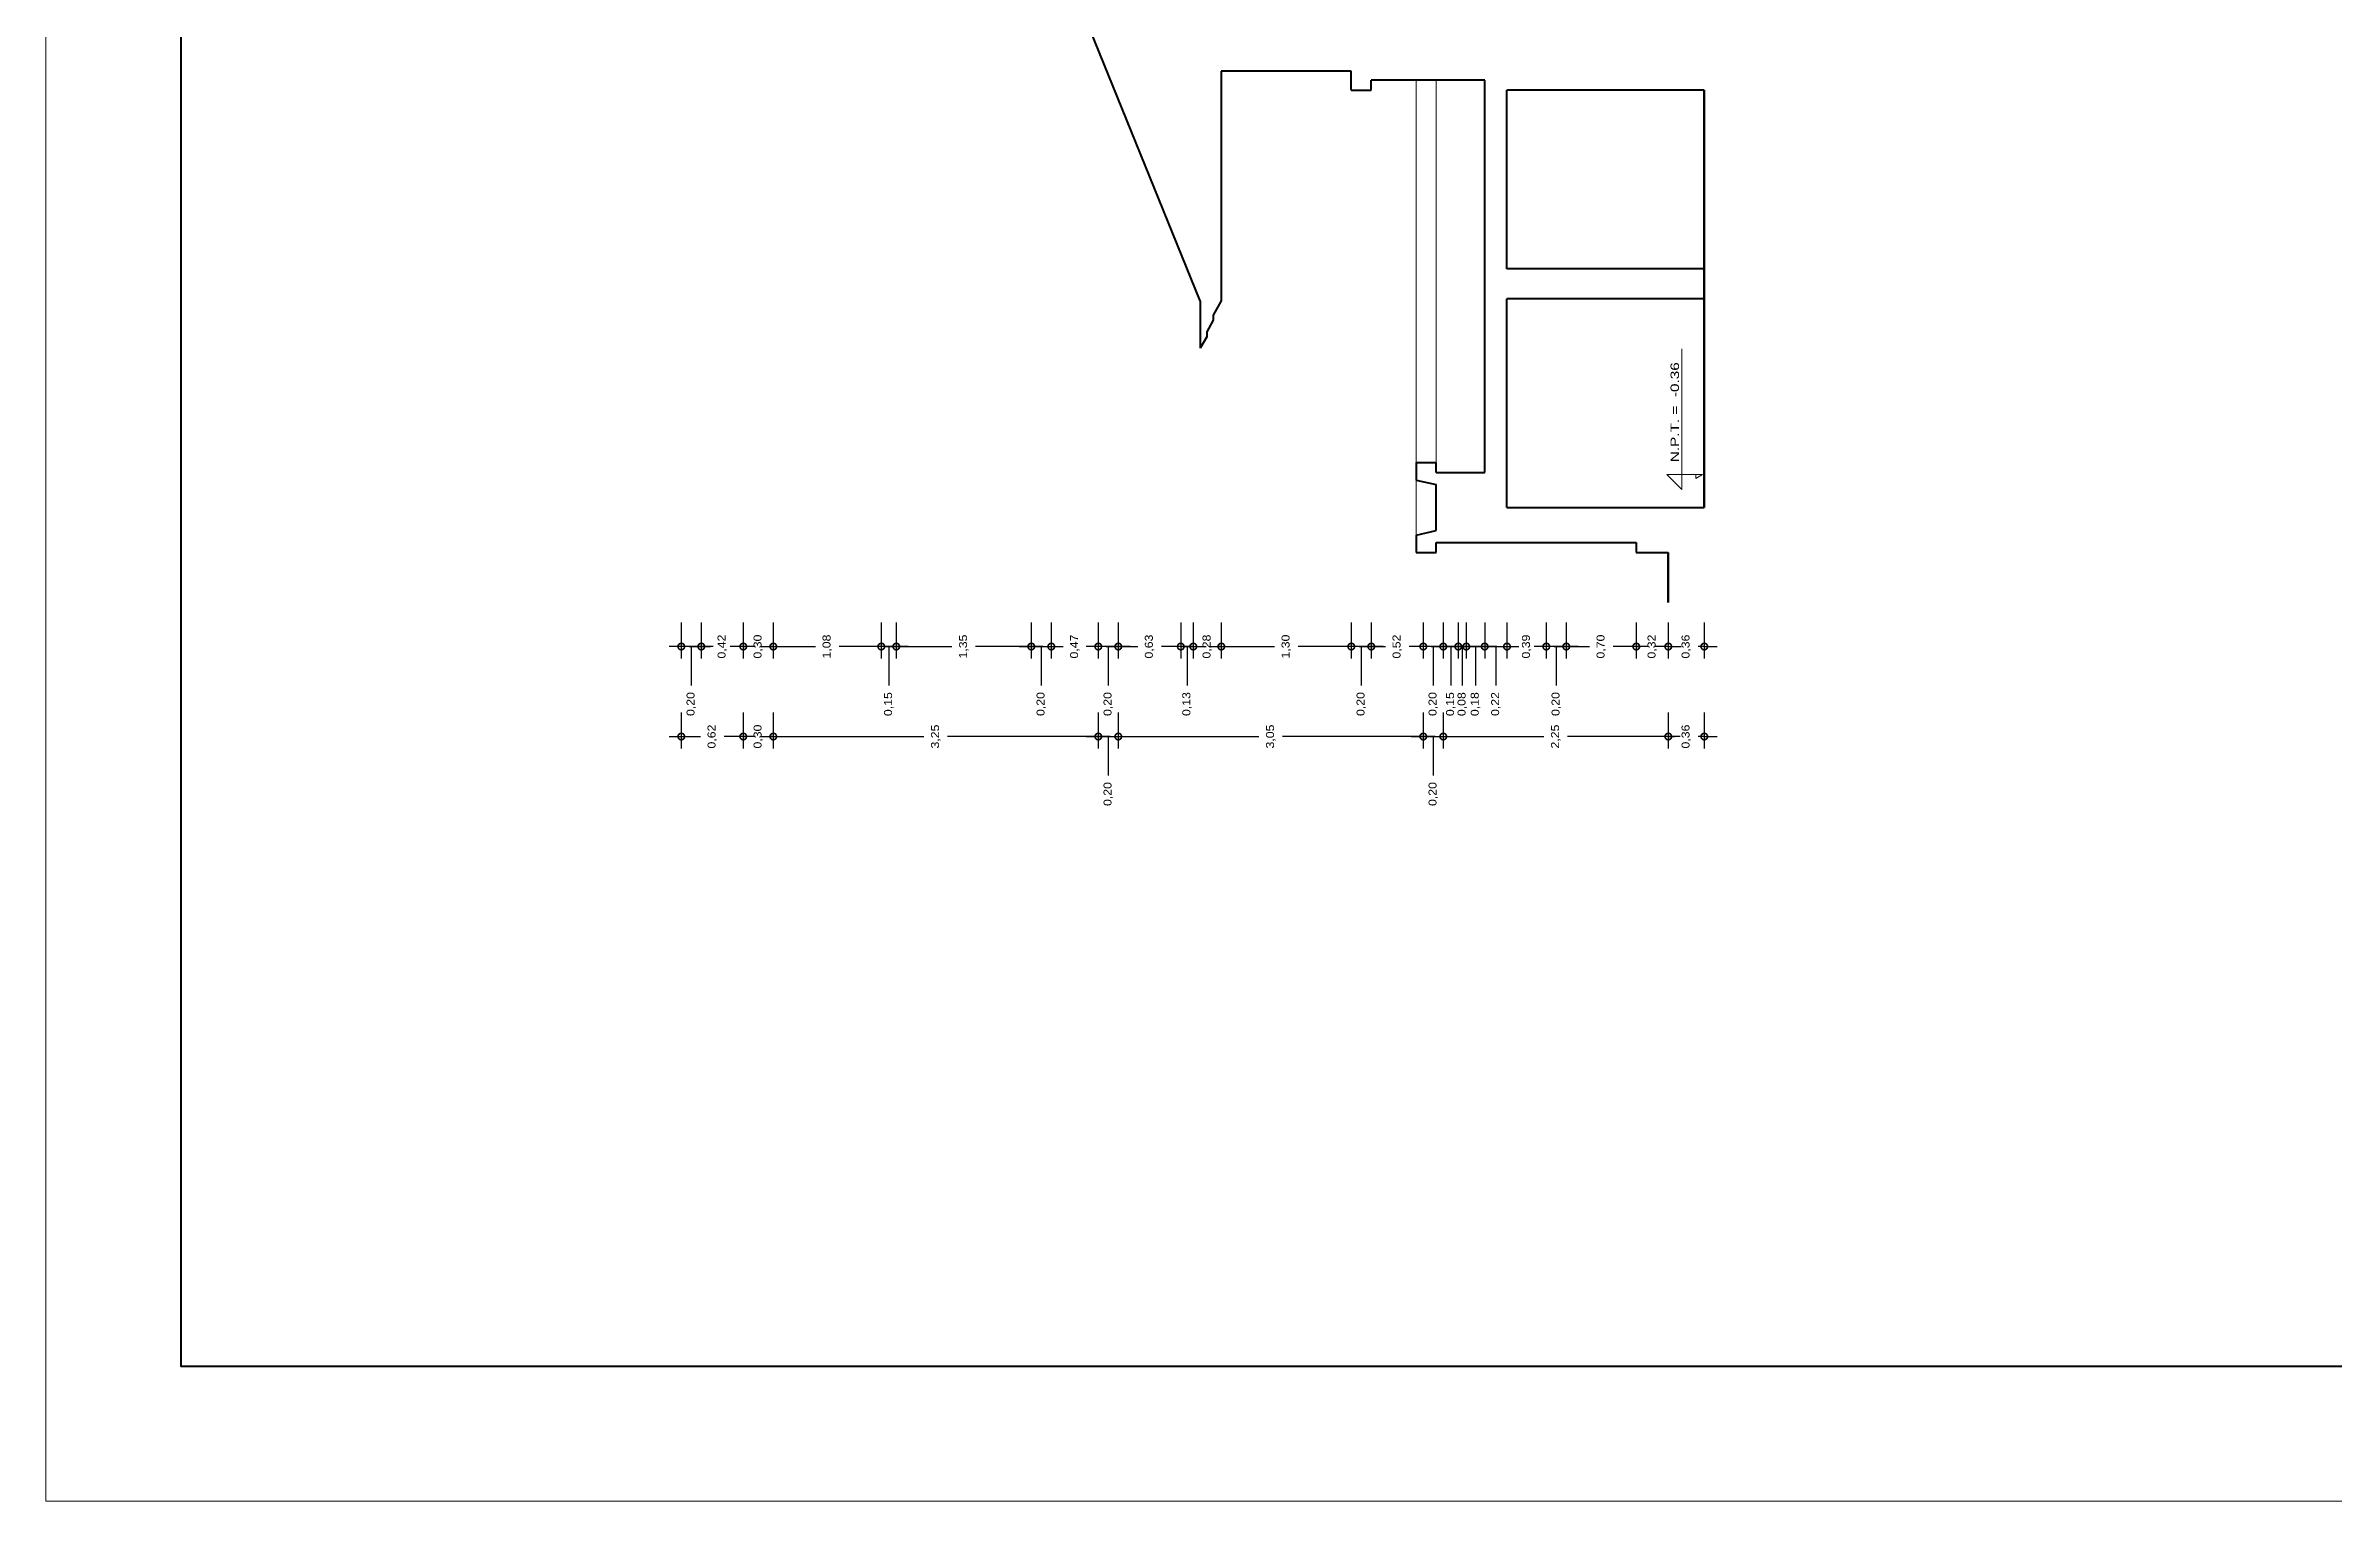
# Model space of a CAD drawing. Header units: millimetres. Extents: x -1459 to -1413, y -119 to 301.
# Drawn here: x -1459.03 to -1436.15, y 236.21 to 250.77 of the extents above; entities that cross this region are included whole.
import ezdxf

# ---------------------------------------------------------------- set-up
doc = ezdxf.new("R2010")
doc.units = ezdxf.units.MM
doc.layers.get('0').update_dxf_attribs({"lineweight": 0})
doc.layers.get('Defpoints').update_dxf_attribs({"lineweight": 5})
for name, color, linetype, lineweight in [('CORTE PLUMA 5', 5, 'Continuous', 40), ('COTAS', 190, 'Continuous', 9), ('MURO CORTADO', 1, 'Continuous', 60), ('PLUMA 2', 3, 'Continuous', 15), ('ROTULO', 7, 'Continuous', 5), ('TEXTOS', 30, 'Continuous', 5)]:
    doc.layers.add(name, color=color, linetype=linetype, lineweight=lineweight)
doc.styles.add('Arial', font='arial.ttf')
doc.styles.add('ARIAL DERECHO', font='arial.ttf', dxfattribs={"width": 1.1})
doc.dimstyles.new('COTAS 50 OK', dxfattribs={"dimtxt": 0.08, "dimasz": 0.13, "dimexe": 0.12, "dimexo": 0.2, "dimgap": 0.07, "dimtad": 0, "dimtih": 1, "dimtoh": 1, "dimzin": 0, "dimtxsty": 'ARIAL DERECHO', "dimblk": 'DOTSMALL', "dimcen": 0.15, "dimdle": 0.12, "dimadec": 0, "dimazin": 0, "dimtfac": 1, "dimtmove": 1, "dimatfit": 3, "dimfxl": 1, "dimtzin": 0, "dimarcsym": 0})

# ---------------------------------------------------------------- blocks, each defined once
blk = doc.blocks.new('_DotSmall')
at = {"color": 0, "linetype": 'ByBlock', "const_width": 0.5}
blk.add_lwpolyline([(-0.0625, 0, 1), (0.0625, 0, 1)], format="xyb", close=True, dxfattribs=at)
blk = doc.blocks.new('*D709')
at = {"layer": 'COTAS', "color": 0, "lineweight": -2}
for p, q in [((-1448.503, 244.102), (-1448.503, 243.742)), ((-1448.303, 244.102), (-1448.303, 243.742)), ((-1448.623, 243.862), (-1448.183, 243.862)), ((-1448.403, 243.862), (-1448.403, 243.611)), ((-1448.403, 243.611), (-1448.403, 243.471))]:
    blk.add_line(p, q, dxfattribs=at)
at = {"layer": 'Defpoints', "color": 0}
for p in [(-1448.503, 244.302), (-1448.303, 244.302), (-1448.303, 243.862)]:
    blk.add_point(p, dxfattribs=at)
at = {"layer": 'COTAS', "color": 0, "lineweight": -2, "xscale": 0.13, "yscale": 0.13, "zscale": 0.13, "rotation": 180}
blk.add_blockref('_DotSmall', (-1448.503, 243.862), dxfattribs=at)
at = {"layer": 'COTAS', "color": 0, "lineweight": -2, "xscale": 0.13, "yscale": 0.13, "zscale": 0.13}
blk.add_blockref('_DotSmall', (-1448.303, 243.862), dxfattribs=at)
at = {"layer": 'COTAS', "color": 0, "insert": (-1448.403, 243.287), "char_height": 0.08, "attachment_point": 5, "rotation": 90, "style": 'ARIAL DERECHO'}
blk.add_mtext('0,20', dxfattribs=at)
blk = doc.blocks.new('*D710')
at = {"layer": 'COTAS', "color": 0, "lineweight": -2}
for p, q in [((-1445.253, 244.102), (-1445.253, 243.742)), ((-1445.053, 244.102), (-1445.053, 243.742)), ((-1445.373, 243.862), (-1444.933, 243.862)), ((-1445.153, 243.862), (-1445.153, 243.611)), ((-1445.153, 243.611), (-1445.153, 243.471))]:
    blk.add_line(p, q, dxfattribs=at)
at = {"layer": 'Defpoints', "color": 0}
for p in [(-1445.253, 244.302), (-1445.053, 244.302), (-1445.053, 243.862)]:
    blk.add_point(p, dxfattribs=at)
at = {"layer": 'COTAS', "color": 0, "lineweight": -2, "xscale": 0.13, "yscale": 0.13, "zscale": 0.13, "rotation": 180}
blk.add_blockref('_DotSmall', (-1445.253, 243.862), dxfattribs=at)
at = {"layer": 'COTAS', "color": 0, "lineweight": -2, "xscale": 0.13, "yscale": 0.13, "zscale": 0.13}
blk.add_blockref('_DotSmall', (-1445.053, 243.862), dxfattribs=at)
at = {"layer": 'COTAS', "color": 0, "insert": (-1445.153, 243.287), "char_height": 0.08, "attachment_point": 5, "rotation": 90, "style": 'ARIAL DERECHO'}
blk.add_mtext('0,20', dxfattribs=at)
blk = doc.blocks.new('*D711')
at = {"layer": 'COTAS', "color": 0, "lineweight": -2}
for p, q in [((-1448.303, 244.102), (-1448.303, 243.742)), ((-1445.253, 244.102), (-1445.253, 243.742)), ((-1448.423, 243.862), (-1446.896, 243.862)), ((-1445.133, 243.862), (-1446.66, 243.862))]:
    blk.add_line(p, q, dxfattribs=at)
at = {"layer": 'Defpoints', "color": 0}
for p in [(-1448.303, 244.302), (-1445.253, 244.302), (-1445.253, 243.862)]:
    blk.add_point(p, dxfattribs=at)
at = {"layer": 'COTAS', "color": 0, "lineweight": -2, "xscale": 0.13, "yscale": 0.13, "zscale": 0.13, "rotation": 180}
blk.add_blockref('_DotSmall', (-1448.303, 243.862), dxfattribs=at)
at = {"layer": 'COTAS', "color": 0, "lineweight": -2, "xscale": 0.13, "yscale": 0.13, "zscale": 0.13}
blk.add_blockref('_DotSmall', (-1445.253, 243.862), dxfattribs=at)
at = {"layer": 'COTAS', "color": 0, "insert": (-1446.778, 243.862), "char_height": 0.08, "attachment_point": 5, "rotation": 90, "style": 'ARIAL DERECHO'}
blk.add_mtext('3,05', dxfattribs=at)
blk = doc.blocks.new('*D712')
at = {"layer": 'COTAS', "color": 0, "lineweight": -2}
for p, q in [((-1445.053, 244.102), (-1445.053, 243.742)), ((-1442.803, 244.102), (-1442.803, 243.742)), ((-1445.173, 243.862), (-1444.046, 243.862)), ((-1442.683, 243.862), (-1443.81, 243.862))]:
    blk.add_line(p, q, dxfattribs=at)
at = {"layer": 'Defpoints', "color": 0}
for p in [(-1445.053, 244.302), (-1442.803, 244.302), (-1442.803, 243.862)]:
    blk.add_point(p, dxfattribs=at)
at = {"layer": 'COTAS', "color": 0, "lineweight": -2, "xscale": 0.13, "yscale": 0.13, "zscale": 0.13, "rotation": 180}
blk.add_blockref('_DotSmall', (-1445.053, 243.862), dxfattribs=at)
at = {"layer": 'COTAS', "color": 0, "lineweight": -2, "xscale": 0.13, "yscale": 0.13, "zscale": 0.13}
blk.add_blockref('_DotSmall', (-1442.803, 243.862), dxfattribs=at)
at = {"layer": 'COTAS', "color": 0, "insert": (-1443.928, 243.862), "char_height": 0.08, "attachment_point": 5, "rotation": 90, "style": 'ARIAL DERECHO'}
blk.add_mtext('2,25', dxfattribs=at)
blk = doc.blocks.new('*D713')
at = {"layer": 'COTAS', "color": 0, "lineweight": -2}
for p, q in [((-1448.503, 245.002), (-1448.503, 244.642)), ((-1448.303, 245.002), (-1448.303, 244.642)), ((-1448.183, 244.762), (-1448.623, 244.762)), ((-1448.403, 244.762), (-1448.403, 244.511)), ((-1448.403, 244.511), (-1448.403, 244.371))]:
    blk.add_line(p, q, dxfattribs=at)
at = {"layer": 'Defpoints', "color": 0}
for p in [(-1448.503, 245.202), (-1448.303, 245.202), (-1448.503, 244.762)]:
    blk.add_point(p, dxfattribs=at)
at = {"layer": 'COTAS', "color": 0, "lineweight": -2, "xscale": 0.13, "yscale": 0.13, "zscale": 0.13, "rotation": 180}
blk.add_blockref('_DotSmall', (-1448.503, 244.762), dxfattribs=at)
at = {"layer": 'COTAS', "color": 0, "lineweight": -2, "xscale": 0.13, "yscale": 0.13, "zscale": 0.13}
blk.add_blockref('_DotSmall', (-1448.303, 244.762), dxfattribs=at)
at = {"layer": 'COTAS', "color": 0, "insert": (-1448.403, 244.187), "char_height": 0.08, "attachment_point": 5, "rotation": 90, "style": 'ARIAL DERECHO'}
blk.add_mtext('0,20', dxfattribs=at)
blk = doc.blocks.new('*D714')
at = {"layer": 'COTAS', "color": 0, "lineweight": -2}
for p, q in [((-1445.253, 245.002), (-1445.253, 244.642)), ((-1445.053, 245.002), (-1445.053, 244.642)), ((-1444.933, 244.762), (-1445.373, 244.762)), ((-1445.153, 244.762), (-1445.153, 244.511)), ((-1445.153, 244.511), (-1445.153, 244.371))]:
    blk.add_line(p, q, dxfattribs=at)
at = {"layer": 'Defpoints', "color": 0}
for p in [(-1445.253, 245.202), (-1445.053, 245.202), (-1445.253, 244.762)]:
    blk.add_point(p, dxfattribs=at)
at = {"layer": 'COTAS', "color": 0, "lineweight": -2, "xscale": 0.13, "yscale": 0.13, "zscale": 0.13, "rotation": 180}
blk.add_blockref('_DotSmall', (-1445.253, 244.762), dxfattribs=at)
at = {"layer": 'COTAS', "color": 0, "lineweight": -2, "xscale": 0.13, "yscale": 0.13, "zscale": 0.13}
blk.add_blockref('_DotSmall', (-1445.053, 244.762), dxfattribs=at)
at = {"layer": 'COTAS', "color": 0, "insert": (-1445.153, 244.187), "char_height": 0.08, "attachment_point": 5, "rotation": 90, "style": 'ARIAL DERECHO'}
blk.add_mtext('0,20', dxfattribs=at)
blk = doc.blocks.new('*D715')
at = {"layer": 'COTAS', "color": 0, "lineweight": -2}
for p, q in [((-1451.753, 244.102), (-1451.753, 243.742)), ((-1448.503, 244.102), (-1448.503, 243.742)), ((-1451.873, 243.862), (-1450.246, 243.862)), ((-1448.383, 243.862), (-1450.01, 243.862))]:
    blk.add_line(p, q, dxfattribs=at)
at = {"layer": 'Defpoints', "color": 0}
for p in [(-1451.753, 244.302), (-1448.503, 244.302), (-1448.503, 243.862)]:
    blk.add_point(p, dxfattribs=at)
at = {"layer": 'COTAS', "color": 0, "lineweight": -2, "xscale": 0.13, "yscale": 0.13, "zscale": 0.13, "rotation": 180}
blk.add_blockref('_DotSmall', (-1451.753, 243.862), dxfattribs=at)
at = {"layer": 'COTAS', "color": 0, "lineweight": -2, "xscale": 0.13, "yscale": 0.13, "zscale": 0.13}
blk.add_blockref('_DotSmall', (-1448.503, 243.862), dxfattribs=at)
at = {"layer": 'COTAS', "color": 0, "insert": (-1450.128, 243.862), "char_height": 0.08, "attachment_point": 5, "rotation": 90, "style": 'ARIAL DERECHO'}
blk.add_mtext('3,25', dxfattribs=at)
blk = doc.blocks.new('*D716')
at = {"layer": 'COTAS', "color": 0, "lineweight": -2}
for p, q in [((-1452.673, 245.002), (-1452.673, 244.642)), ((-1452.473, 245.002), (-1452.473, 244.642)), ((-1452.353, 244.762), (-1452.793, 244.762)), ((-1452.573, 244.762), (-1452.573, 244.511)), ((-1452.573, 244.511), (-1452.573, 244.371))]:
    blk.add_line(p, q, dxfattribs=at)
at = {"layer": 'Defpoints', "color": 0}
for p in [(-1452.673, 245.202), (-1452.473, 245.202), (-1452.673, 244.762)]:
    blk.add_point(p, dxfattribs=at)
at = {"layer": 'COTAS', "color": 0, "lineweight": -2, "xscale": 0.13, "yscale": 0.13, "zscale": 0.13, "rotation": 180}
blk.add_blockref('_DotSmall', (-1452.673, 244.762), dxfattribs=at)
at = {"layer": 'COTAS', "color": 0, "lineweight": -2, "xscale": 0.13, "yscale": 0.13, "zscale": 0.13}
blk.add_blockref('_DotSmall', (-1452.473, 244.762), dxfattribs=at)
at = {"layer": 'COTAS', "color": 0, "insert": (-1452.573, 244.187), "char_height": 0.08, "attachment_point": 5, "rotation": 90, "style": 'ARIAL DERECHO'}
blk.add_mtext('0,20', dxfattribs=at)
blk = doc.blocks.new('*D717')
at = {"layer": 'COTAS', "color": 0, "lineweight": -2}
for p, q in [((-1452.053, 245.002), (-1452.053, 244.642)), ((-1451.753, 245.002), (-1451.753, 244.642)), ((-1452.053, 244.762), (-1452.183, 244.762)), ((-1452.053, 244.762), (-1452.021, 244.762)), ((-1451.753, 244.762), (-1451.785, 244.762)), ((-1451.753, 244.762), (-1451.623, 244.762))]:
    blk.add_line(p, q, dxfattribs=at)
at = {"layer": 'Defpoints', "color": 0}
for p in [(-1452.053, 245.202), (-1451.753, 245.202), (-1451.753, 244.762)]:
    blk.add_point(p, dxfattribs=at)
at = {"layer": 'COTAS', "color": 0, "lineweight": -2, "xscale": 0.13, "yscale": 0.13, "zscale": 0.13}
blk.add_blockref('_DotSmall', (-1452.053, 244.762), dxfattribs=at)
at = {"layer": 'COTAS', "color": 0, "lineweight": -2, "xscale": 0.13, "yscale": 0.13, "zscale": 0.13, "rotation": 180}
blk.add_blockref('_DotSmall', (-1451.753, 244.762), dxfattribs=at)
at = {"layer": 'COTAS', "color": 0, "insert": (-1451.903, 244.762), "char_height": 0.08, "attachment_point": 5, "rotation": 90, "style": 'ARIAL DERECHO'}
blk.add_mtext('0,30', dxfattribs=at)
blk = doc.blocks.new('*D718')
at = {"layer": 'COTAS', "color": 0, "lineweight": -2}
for p, q in [((-1452.473, 245.002), (-1452.473, 244.642)), ((-1452.053, 245.002), (-1452.053, 244.642)), ((-1452.593, 244.762), (-1452.381, 244.762)), ((-1451.933, 244.762), (-1452.145, 244.762))]:
    blk.add_line(p, q, dxfattribs=at)
at = {"layer": 'Defpoints', "color": 0}
for p in [(-1452.473, 245.202), (-1452.053, 245.202), (-1452.473, 244.762)]:
    blk.add_point(p, dxfattribs=at)
at = {"layer": 'COTAS', "color": 0, "lineweight": -2, "xscale": 0.13, "yscale": 0.13, "zscale": 0.13, "rotation": 180}
blk.add_blockref('_DotSmall', (-1452.473, 244.762), dxfattribs=at)
at = {"layer": 'COTAS', "color": 0, "lineweight": -2, "xscale": 0.13, "yscale": 0.13, "zscale": 0.13}
blk.add_blockref('_DotSmall', (-1452.053, 244.762), dxfattribs=at)
at = {"layer": 'COTAS', "color": 0, "insert": (-1452.263, 244.762), "char_height": 0.08, "attachment_point": 5, "rotation": 90, "style": 'ARIAL DERECHO'}
blk.add_mtext('0,42', dxfattribs=at)
blk = doc.blocks.new('*D719')
at = {"layer": 'COTAS', "color": 0, "lineweight": -2}
for p, q in [((-1452.053, 244.102), (-1452.053, 243.742)), ((-1451.753, 244.102), (-1451.753, 243.742)), ((-1452.053, 243.862), (-1452.183, 243.862)), ((-1452.053, 243.862), (-1452.021, 243.862)), ((-1451.753, 243.862), (-1451.785, 243.862)), ((-1451.753, 243.862), (-1451.623, 243.862))]:
    blk.add_line(p, q, dxfattribs=at)
at = {"layer": 'Defpoints', "color": 0}
for p in [(-1452.053, 244.302), (-1451.753, 244.302), (-1452.053, 243.862)]:
    blk.add_point(p, dxfattribs=at)
at = {"layer": 'COTAS', "color": 0, "lineweight": -2, "xscale": 0.13, "yscale": 0.13, "zscale": 0.13}
blk.add_blockref('_DotSmall', (-1452.053, 243.862), dxfattribs=at)
at = {"layer": 'COTAS', "color": 0, "lineweight": -2, "xscale": 0.13, "yscale": 0.13, "zscale": 0.13, "rotation": 180}
blk.add_blockref('_DotSmall', (-1451.753, 243.862), dxfattribs=at)
at = {"layer": 'COTAS', "color": 0, "insert": (-1451.903, 243.862), "char_height": 0.08, "attachment_point": 5, "rotation": 90, "style": 'ARIAL DERECHO'}
blk.add_mtext('0,30', dxfattribs=at)
blk = doc.blocks.new('*D720')
at = {"layer": 'COTAS', "color": 0, "lineweight": -2}
for p, q in [((-1452.673, 244.102), (-1452.673, 243.742)), ((-1452.053, 244.102), (-1452.053, 243.742)), ((-1452.793, 243.862), (-1452.481, 243.862)), ((-1451.933, 243.862), (-1452.245, 243.862))]:
    blk.add_line(p, q, dxfattribs=at)
at = {"layer": 'Defpoints', "color": 0}
for p in [(-1452.673, 244.302), (-1452.053, 244.302), (-1452.673, 243.862)]:
    blk.add_point(p, dxfattribs=at)
at = {"layer": 'COTAS', "color": 0, "lineweight": -2, "xscale": 0.13, "yscale": 0.13, "zscale": 0.13, "rotation": 180}
blk.add_blockref('_DotSmall', (-1452.673, 243.862), dxfattribs=at)
at = {"layer": 'COTAS', "color": 0, "lineweight": -2, "xscale": 0.13, "yscale": 0.13, "zscale": 0.13}
blk.add_blockref('_DotSmall', (-1452.053, 243.862), dxfattribs=at)
at = {"layer": 'COTAS', "color": 0, "insert": (-1452.363, 243.862), "char_height": 0.08, "attachment_point": 5, "rotation": 90, "style": 'ARIAL DERECHO'}
blk.add_mtext('0,62', dxfattribs=at)
blk = doc.blocks.new('*D721')
at = {"layer": 'COTAS', "color": 0, "lineweight": -2}
for p, q in [((-1448.973, 245.002), (-1448.973, 244.642)), ((-1448.503, 245.002), (-1448.503, 244.642)), ((-1449.093, 244.762), (-1448.856, 244.762)), ((-1448.383, 244.762), (-1448.62, 244.762))]:
    blk.add_line(p, q, dxfattribs=at)
at = {"layer": 'Defpoints', "color": 0}
for p in [(-1448.973, 245.202), (-1448.503, 245.202), (-1448.503, 244.762)]:
    blk.add_point(p, dxfattribs=at)
at = {"layer": 'COTAS', "color": 0, "lineweight": -2, "xscale": 0.13, "yscale": 0.13, "zscale": 0.13, "rotation": 180}
blk.add_blockref('_DotSmall', (-1448.973, 244.762), dxfattribs=at)
at = {"layer": 'COTAS', "color": 0, "lineweight": -2, "xscale": 0.13, "yscale": 0.13, "zscale": 0.13}
blk.add_blockref('_DotSmall', (-1448.503, 244.762), dxfattribs=at)
at = {"layer": 'COTAS', "color": 0, "insert": (-1448.738, 244.762), "char_height": 0.08, "attachment_point": 5, "rotation": 90, "style": 'ARIAL DERECHO'}
blk.add_mtext('0,47', dxfattribs=at)
blk = doc.blocks.new('*D722')
at = {"layer": 'COTAS', "color": 0, "lineweight": -2}
for p, q in [((-1449.173, 245.002), (-1449.173, 244.642)), ((-1448.973, 245.002), (-1448.973, 244.642)), ((-1449.293, 244.762), (-1448.853, 244.762)), ((-1449.073, 244.762), (-1449.073, 244.511)), ((-1449.073, 244.511), (-1449.073, 244.371))]:
    blk.add_line(p, q, dxfattribs=at)
at = {"layer": 'Defpoints', "color": 0}
for p in [(-1449.173, 245.202), (-1448.973, 245.202), (-1448.973, 244.762)]:
    blk.add_point(p, dxfattribs=at)
at = {"layer": 'COTAS', "color": 0, "lineweight": -2, "xscale": 0.13, "yscale": 0.13, "zscale": 0.13, "rotation": 180}
blk.add_blockref('_DotSmall', (-1449.173, 244.762), dxfattribs=at)
at = {"layer": 'COTAS', "color": 0, "lineweight": -2, "xscale": 0.13, "yscale": 0.13, "zscale": 0.13}
blk.add_blockref('_DotSmall', (-1448.973, 244.762), dxfattribs=at)
at = {"layer": 'COTAS', "color": 0, "insert": (-1449.073, 244.187), "char_height": 0.08, "attachment_point": 5, "rotation": 90, "style": 'ARIAL DERECHO'}
blk.add_mtext('0,20', dxfattribs=at)
blk = doc.blocks.new('*D723')
at = {"layer": 'COTAS', "color": 0, "lineweight": -2}
for p, q in [((-1451.753, 245.002), (-1451.753, 244.642)), ((-1450.673, 245.002), (-1450.673, 244.642)), ((-1451.873, 244.762), (-1451.331, 244.762)), ((-1450.553, 244.762), (-1451.095, 244.762))]:
    blk.add_line(p, q, dxfattribs=at)
at = {"layer": 'Defpoints', "color": 0}
for p in [(-1451.753, 245.202), (-1450.673, 245.202), (-1451.753, 244.762)]:
    blk.add_point(p, dxfattribs=at)
at = {"layer": 'COTAS', "color": 0, "lineweight": -2, "xscale": 0.13, "yscale": 0.13, "zscale": 0.13, "rotation": 180}
blk.add_blockref('_DotSmall', (-1451.753, 244.762), dxfattribs=at)
at = {"layer": 'COTAS', "color": 0, "lineweight": -2, "xscale": 0.13, "yscale": 0.13, "zscale": 0.13}
blk.add_blockref('_DotSmall', (-1450.673, 244.762), dxfattribs=at)
at = {"layer": 'COTAS', "color": 0, "insert": (-1451.213, 244.762), "char_height": 0.08, "attachment_point": 5, "rotation": 90, "style": 'ARIAL DERECHO'}
blk.add_mtext('1,08', dxfattribs=at)
blk = doc.blocks.new('*D724')
at = {"layer": 'COTAS', "color": 0, "lineweight": -2}
for p, q in [((-1450.673, 245.002), (-1450.673, 244.642)), ((-1450.523, 245.002), (-1450.523, 244.642)), ((-1450.403, 244.762), (-1450.793, 244.762)), ((-1450.598, 244.762), (-1450.598, 244.511)), ((-1450.598, 244.511), (-1450.598, 244.371))]:
    blk.add_line(p, q, dxfattribs=at)
at = {"layer": 'Defpoints', "color": 0}
for p in [(-1450.673, 245.202), (-1450.523, 245.202), (-1450.673, 244.762)]:
    blk.add_point(p, dxfattribs=at)
at = {"layer": 'COTAS', "color": 0, "lineweight": -2, "xscale": 0.13, "yscale": 0.13, "zscale": 0.13, "rotation": 180}
blk.add_blockref('_DotSmall', (-1450.673, 244.762), dxfattribs=at)
at = {"layer": 'COTAS', "color": 0, "lineweight": -2, "xscale": 0.13, "yscale": 0.13, "zscale": 0.13}
blk.add_blockref('_DotSmall', (-1450.523, 244.762), dxfattribs=at)
at = {"layer": 'COTAS', "color": 0, "insert": (-1450.598, 244.186), "char_height": 0.08, "attachment_point": 5, "rotation": 90, "style": 'ARIAL DERECHO'}
blk.add_mtext('0,15', dxfattribs=at)
blk = doc.blocks.new('*D725')
at = {"layer": 'COTAS', "color": 0, "lineweight": -2}
for p, q in [((-1450.523, 245.002), (-1450.523, 244.642)), ((-1449.173, 245.002), (-1449.173, 244.642)), ((-1450.643, 244.762), (-1449.966, 244.762)), ((-1449.053, 244.762), (-1449.73, 244.762))]:
    blk.add_line(p, q, dxfattribs=at)
at = {"layer": 'Defpoints', "color": 0}
for p in [(-1450.523, 245.202), (-1449.173, 245.202), (-1449.173, 244.762)]:
    blk.add_point(p, dxfattribs=at)
at = {"layer": 'COTAS', "color": 0, "lineweight": -2, "xscale": 0.13, "yscale": 0.13, "zscale": 0.13, "rotation": 180}
blk.add_blockref('_DotSmall', (-1450.523, 244.762), dxfattribs=at)
at = {"layer": 'COTAS', "color": 0, "lineweight": -2, "xscale": 0.13, "yscale": 0.13, "zscale": 0.13}
blk.add_blockref('_DotSmall', (-1449.173, 244.762), dxfattribs=at)
at = {"layer": 'COTAS', "color": 0, "insert": (-1449.848, 244.762), "char_height": 0.08, "attachment_point": 5, "rotation": 90, "style": 'ARIAL DERECHO'}
blk.add_mtext('1,35', dxfattribs=at)
blk = doc.blocks.new('*D726')
at = {"layer": 'COTAS', "color": 0, "lineweight": -2}
for p, q in [((-1447.273, 245.002), (-1447.273, 244.642)), ((-1445.973, 245.002), (-1445.973, 244.642)), ((-1447.393, 244.762), (-1446.741, 244.762)), ((-1445.853, 244.762), (-1446.505, 244.762))]:
    blk.add_line(p, q, dxfattribs=at)
at = {"layer": 'Defpoints', "color": 0}
for p in [(-1447.273, 245.202), (-1445.973, 245.202), (-1447.273, 244.762)]:
    blk.add_point(p, dxfattribs=at)
at = {"layer": 'COTAS', "color": 0, "lineweight": -2, "xscale": 0.13, "yscale": 0.13, "zscale": 0.13, "rotation": 180}
blk.add_blockref('_DotSmall', (-1447.273, 244.762), dxfattribs=at)
at = {"layer": 'COTAS', "color": 0, "lineweight": -2, "xscale": 0.13, "yscale": 0.13, "zscale": 0.13}
blk.add_blockref('_DotSmall', (-1445.973, 244.762), dxfattribs=at)
at = {"layer": 'COTAS', "color": 0, "insert": (-1446.623, 244.762), "char_height": 0.08, "attachment_point": 5, "rotation": 90, "style": 'ARIAL DERECHO'}
blk.add_mtext('1,30', dxfattribs=at)
blk = doc.blocks.new('*D727')
at = {"layer": 'COTAS', "color": 0, "lineweight": -2}
for p, q in [((-1445.973, 245.002), (-1445.973, 244.642)), ((-1445.773, 245.002), (-1445.773, 244.642)), ((-1445.653, 244.762), (-1446.093, 244.762)), ((-1445.873, 244.762), (-1445.873, 244.511)), ((-1445.873, 244.511), (-1445.873, 244.371))]:
    blk.add_line(p, q, dxfattribs=at)
at = {"layer": 'Defpoints', "color": 0}
for p in [(-1445.973, 245.202), (-1445.773, 245.202), (-1445.973, 244.762)]:
    blk.add_point(p, dxfattribs=at)
at = {"layer": 'COTAS', "color": 0, "lineweight": -2, "xscale": 0.13, "yscale": 0.13, "zscale": 0.13, "rotation": 180}
blk.add_blockref('_DotSmall', (-1445.973, 244.762), dxfattribs=at)
at = {"layer": 'COTAS', "color": 0, "lineweight": -2, "xscale": 0.13, "yscale": 0.13, "zscale": 0.13}
blk.add_blockref('_DotSmall', (-1445.773, 244.762), dxfattribs=at)
at = {"layer": 'COTAS', "color": 0, "insert": (-1445.873, 244.187), "char_height": 0.08, "attachment_point": 5, "rotation": 90, "style": 'ARIAL DERECHO'}
blk.add_mtext('0,20', dxfattribs=at)
blk = doc.blocks.new('*D728')
at = {"layer": 'COTAS', "color": 0, "lineweight": -2}
for p, q in [((-1445.773, 245.002), (-1445.773, 244.642)), ((-1445.253, 245.002), (-1445.253, 244.642)), ((-1445.893, 244.762), (-1445.631, 244.762)), ((-1445.133, 244.762), (-1445.395, 244.762))]:
    blk.add_line(p, q, dxfattribs=at)
at = {"layer": 'Defpoints', "color": 0}
for p in [(-1445.773, 245.202), (-1445.253, 245.202), (-1445.773, 244.762)]:
    blk.add_point(p, dxfattribs=at)
at = {"layer": 'COTAS', "color": 0, "lineweight": -2, "xscale": 0.13, "yscale": 0.13, "zscale": 0.13, "rotation": 180}
blk.add_blockref('_DotSmall', (-1445.773, 244.762), dxfattribs=at)
at = {"layer": 'COTAS', "color": 0, "lineweight": -2, "xscale": 0.13, "yscale": 0.13, "zscale": 0.13}
blk.add_blockref('_DotSmall', (-1445.253, 244.762), dxfattribs=at)
at = {"layer": 'COTAS', "color": 0, "insert": (-1445.513, 244.762), "char_height": 0.08, "attachment_point": 5, "rotation": 90, "style": 'ARIAL DERECHO'}
blk.add_mtext('0,52', dxfattribs=at)
blk = doc.blocks.new('*D729')
at = {"layer": 'COTAS', "color": 0, "lineweight": -2}
for p, q in [((-1444.023, 245.002), (-1444.023, 244.642)), ((-1443.823, 245.002), (-1443.823, 244.642)), ((-1443.703, 244.762), (-1444.143, 244.762)), ((-1443.923, 244.762), (-1443.923, 244.511)), ((-1443.923, 244.511), (-1443.923, 244.371))]:
    blk.add_line(p, q, dxfattribs=at)
at = {"layer": 'Defpoints', "color": 0}
for p in [(-1444.023, 245.202), (-1443.823, 245.202), (-1444.023, 244.762)]:
    blk.add_point(p, dxfattribs=at)
at = {"layer": 'COTAS', "color": 0, "lineweight": -2, "xscale": 0.13, "yscale": 0.13, "zscale": 0.13, "rotation": 180}
blk.add_blockref('_DotSmall', (-1444.023, 244.762), dxfattribs=at)
at = {"layer": 'COTAS', "color": 0, "lineweight": -2, "xscale": 0.13, "yscale": 0.13, "zscale": 0.13}
blk.add_blockref('_DotSmall', (-1443.823, 244.762), dxfattribs=at)
at = {"layer": 'COTAS', "color": 0, "insert": (-1443.923, 244.187), "char_height": 0.08, "attachment_point": 5, "rotation": 90, "style": 'ARIAL DERECHO'}
blk.add_mtext('0,20', dxfattribs=at)
blk = doc.blocks.new('*D730')
at = {"layer": 'COTAS', "color": 0, "lineweight": -2}
for p, q in [((-1443.123, 245.002), (-1443.123, 244.642)), ((-1442.803, 245.002), (-1442.803, 244.642)), ((-1443.123, 244.762), (-1443.253, 244.762)), ((-1443.123, 244.762), (-1443.081, 244.762)), ((-1442.803, 244.762), (-1442.845, 244.762)), ((-1442.803, 244.762), (-1442.673, 244.762))]:
    blk.add_line(p, q, dxfattribs=at)
at = {"layer": 'Defpoints', "color": 0}
for p in [(-1443.123, 245.202), (-1442.803, 245.202), (-1442.803, 244.762)]:
    blk.add_point(p, dxfattribs=at)
at = {"layer": 'COTAS', "color": 0, "lineweight": -2, "xscale": 0.13, "yscale": 0.13, "zscale": 0.13}
blk.add_blockref('_DotSmall', (-1443.123, 244.762), dxfattribs=at)
at = {"layer": 'COTAS', "color": 0, "lineweight": -2, "xscale": 0.13, "yscale": 0.13, "zscale": 0.13, "rotation": 180}
blk.add_blockref('_DotSmall', (-1442.803, 244.762), dxfattribs=at)
at = {"layer": 'COTAS', "color": 0, "insert": (-1442.963, 244.762), "char_height": 0.08, "attachment_point": 5, "rotation": 90, "style": 'ARIAL DERECHO'}
blk.add_mtext('0,32', dxfattribs=at)
blk = doc.blocks.new('*D731')
at = {"layer": 'COTAS', "color": 0, "lineweight": -2}
for p, q in [((-1443.823, 245.002), (-1443.823, 244.642)), ((-1443.123, 245.002), (-1443.123, 244.642)), ((-1443.943, 244.762), (-1443.591, 244.762)), ((-1443.003, 244.762), (-1443.355, 244.762))]:
    blk.add_line(p, q, dxfattribs=at)
at = {"layer": 'Defpoints', "color": 0}
for p in [(-1443.823, 245.202), (-1443.123, 245.202), (-1443.823, 244.762)]:
    blk.add_point(p, dxfattribs=at)
at = {"layer": 'COTAS', "color": 0, "lineweight": -2, "xscale": 0.13, "yscale": 0.13, "zscale": 0.13, "rotation": 180}
blk.add_blockref('_DotSmall', (-1443.823, 244.762), dxfattribs=at)
at = {"layer": 'COTAS', "color": 0, "lineweight": -2, "xscale": 0.13, "yscale": 0.13, "zscale": 0.13}
blk.add_blockref('_DotSmall', (-1443.123, 244.762), dxfattribs=at)
at = {"layer": 'COTAS', "color": 0, "insert": (-1443.473, 244.762), "char_height": 0.08, "attachment_point": 5, "rotation": 90, "style": 'ARIAL DERECHO'}
blk.add_mtext('0,70', dxfattribs=at)
blk = doc.blocks.new('*D732')
at = {"layer": 'COTAS', "color": 0, "lineweight": -2}
for p, q in [((-1444.416, 245.002), (-1444.416, 244.642)), ((-1444.023, 245.002), (-1444.023, 244.642)), ((-1444.536, 244.762), (-1444.338, 244.762)), ((-1443.903, 244.762), (-1444.101, 244.762))]:
    blk.add_line(p, q, dxfattribs=at)
at = {"layer": 'Defpoints', "color": 0}
for p in [(-1444.416, 245.202), (-1444.023, 245.202), (-1444.416, 244.762)]:
    blk.add_point(p, dxfattribs=at)
at = {"layer": 'COTAS', "color": 0, "lineweight": -2, "xscale": 0.13, "yscale": 0.13, "zscale": 0.13, "rotation": 180}
blk.add_blockref('_DotSmall', (-1444.416, 244.762), dxfattribs=at)
at = {"layer": 'COTAS', "color": 0, "lineweight": -2, "xscale": 0.13, "yscale": 0.13, "zscale": 0.13}
blk.add_blockref('_DotSmall', (-1444.023, 244.762), dxfattribs=at)
at = {"layer": 'COTAS', "color": 0, "insert": (-1444.219, 244.762), "char_height": 0.08, "attachment_point": 5, "rotation": 90, "style": 'ARIAL DERECHO'}
blk.add_mtext('0,39', dxfattribs=at)
blk = doc.blocks.new('*D686')
at = {"layer": 'COTAS', "color": 0, "lineweight": -2}
for p, q in [((-1444.639, 245.002), (-1444.639, 244.642)), ((-1444.416, 245.002), (-1444.416, 244.642)), ((-1444.759, 244.762), (-1444.296, 244.762)), ((-1444.527, 244.762), (-1444.527, 244.511)), ((-1444.527, 244.511), (-1444.527, 244.371))]:
    blk.add_line(p, q, dxfattribs=at)
at = {"layer": 'Defpoints', "color": 0}
for p in [(-1444.639, 245.202), (-1444.416, 245.202), (-1444.416, 244.762)]:
    blk.add_point(p, dxfattribs=at)
at = {"layer": 'COTAS', "color": 0, "lineweight": -2, "xscale": 0.13, "yscale": 0.13, "zscale": 0.13, "rotation": 180}
blk.add_blockref('_DotSmall', (-1444.639, 244.762), dxfattribs=at)
at = {"layer": 'COTAS', "color": 0, "lineweight": -2, "xscale": 0.13, "yscale": 0.13, "zscale": 0.13}
blk.add_blockref('_DotSmall', (-1444.416, 244.762), dxfattribs=at)
at = {"layer": 'COTAS', "color": 0, "insert": (-1444.527, 244.187), "char_height": 0.08, "attachment_point": 5, "rotation": 90, "style": 'ARIAL DERECHO'}
blk.add_mtext('0,22', dxfattribs=at)
blk = doc.blocks.new('*D687')
at = {"layer": 'COTAS', "color": 0, "lineweight": -2}
for p, q in [((-1444.823, 245.002), (-1444.823, 244.642)), ((-1444.639, 245.002), (-1444.639, 244.642)), ((-1444.519, 244.762), (-1444.943, 244.762)), ((-1444.731, 244.762), (-1444.731, 244.511)), ((-1444.731, 244.511), (-1444.731, 244.371))]:
    blk.add_line(p, q, dxfattribs=at)
at = {"layer": 'Defpoints', "color": 0}
for p in [(-1444.823, 245.202), (-1444.639, 245.202), (-1444.823, 244.762)]:
    blk.add_point(p, dxfattribs=at)
at = {"layer": 'COTAS', "color": 0, "lineweight": -2, "xscale": 0.13, "yscale": 0.13, "zscale": 0.13, "rotation": 180}
blk.add_blockref('_DotSmall', (-1444.823, 244.762), dxfattribs=at)
at = {"layer": 'COTAS', "color": 0, "lineweight": -2, "xscale": 0.13, "yscale": 0.13, "zscale": 0.13}
blk.add_blockref('_DotSmall', (-1444.639, 244.762), dxfattribs=at)
at = {"layer": 'COTAS', "color": 0, "insert": (-1444.731, 244.186), "char_height": 0.08, "attachment_point": 5, "rotation": 90, "style": 'ARIAL DERECHO'}
blk.add_mtext('0,18', dxfattribs=at)
blk = doc.blocks.new('*D763')
at = {"layer": 'COTAS', "color": 0, "lineweight": -2}
for p, q in [((-1445.053, 245.002), (-1445.053, 244.642)), ((-1444.903, 245.002), (-1444.903, 244.642)), ((-1445.173, 244.762), (-1444.783, 244.762)), ((-1444.978, 244.762), (-1444.978, 244.511)), ((-1444.978, 244.511), (-1444.978, 244.371))]:
    blk.add_line(p, q, dxfattribs=at)
at = {"layer": 'Defpoints', "color": 0}
for p in [(-1445.053, 245.202), (-1444.903, 245.202), (-1444.903, 244.762)]:
    blk.add_point(p, dxfattribs=at)
at = {"layer": 'COTAS', "color": 0, "lineweight": -2, "xscale": 0.13, "yscale": 0.13, "zscale": 0.13, "rotation": 180}
blk.add_blockref('_DotSmall', (-1445.053, 244.762), dxfattribs=at)
at = {"layer": 'COTAS', "color": 0, "lineweight": -2, "xscale": 0.13, "yscale": 0.13, "zscale": 0.13}
blk.add_blockref('_DotSmall', (-1444.903, 244.762), dxfattribs=at)
at = {"layer": 'COTAS', "color": 0, "insert": (-1444.978, 244.186), "char_height": 0.08, "attachment_point": 5, "rotation": 90, "style": 'ARIAL DERECHO'}
blk.add_mtext('0,15', dxfattribs=at)
blk = doc.blocks.new('*D764')
at = {"layer": 'COTAS', "color": 0, "lineweight": -2}
for p, q in [((-1444.903, 245.002), (-1444.903, 244.642)), ((-1444.823, 245.002), (-1444.823, 244.642)), ((-1444.903, 244.762), (-1445.033, 244.762)), ((-1444.903, 244.762), (-1444.823, 244.762)), ((-1444.903, 244.762), (-1444.823, 244.762)), ((-1444.863, 244.762), (-1444.863, 244.511)), ((-1444.823, 244.762), (-1444.693, 244.762)), ((-1444.863, 244.511), (-1444.863, 244.371))]:
    blk.add_line(p, q, dxfattribs=at)
at = {"layer": 'Defpoints', "color": 0}
for p in [(-1444.903, 245.202), (-1444.823, 245.202), (-1444.823, 244.762)]:
    blk.add_point(p, dxfattribs=at)
at = {"layer": 'COTAS', "color": 0, "lineweight": -2, "xscale": 0.13, "yscale": 0.13, "zscale": 0.13}
blk.add_blockref('_DotSmall', (-1444.903, 244.762), dxfattribs=at)
at = {"layer": 'COTAS', "color": 0, "lineweight": -2, "xscale": 0.13, "yscale": 0.13, "zscale": 0.13, "rotation": 180}
blk.add_blockref('_DotSmall', (-1444.823, 244.762), dxfattribs=at)
at = {"layer": 'COTAS', "color": 0, "insert": (-1444.863, 244.186), "char_height": 0.08, "attachment_point": 5, "rotation": 90, "style": 'ARIAL DERECHO'}
blk.add_mtext('0,08', dxfattribs=at)
blk = doc.blocks.new('*D768')
at = {"layer": 'COTAS', "color": 0, "lineweight": -2}
for p, q in [((-1448.303, 245.002), (-1448.303, 244.642)), ((-1447.678, 245.002), (-1447.678, 244.642)), ((-1448.423, 244.762), (-1448.108, 244.762)), ((-1447.558, 244.762), (-1447.872, 244.762))]:
    blk.add_line(p, q, dxfattribs=at)
at = {"layer": 'Defpoints', "color": 0}
for p in [(-1448.303, 245.202), (-1447.678, 245.202), (-1448.303, 244.762)]:
    blk.add_point(p, dxfattribs=at)
at = {"layer": 'COTAS', "color": 0, "lineweight": -2, "xscale": 0.13, "yscale": 0.13, "zscale": 0.13, "rotation": 180}
blk.add_blockref('_DotSmall', (-1448.303, 244.762), dxfattribs=at)
at = {"layer": 'COTAS', "color": 0, "lineweight": -2, "xscale": 0.13, "yscale": 0.13, "zscale": 0.13}
blk.add_blockref('_DotSmall', (-1447.678, 244.762), dxfattribs=at)
at = {"layer": 'COTAS', "color": 0, "insert": (-1447.99, 244.762), "char_height": 0.08, "attachment_point": 5, "rotation": 90, "style": 'ARIAL DERECHO'}
blk.add_mtext('0,63', dxfattribs=at)
blk = doc.blocks.new('*D769')
at = {"layer": 'COTAS', "color": 0, "lineweight": -2}
for p, q in [((-1447.678, 245.002), (-1447.678, 244.642)), ((-1447.553, 245.002), (-1447.553, 244.642)), ((-1447.678, 244.762), (-1447.808, 244.762)), ((-1447.678, 244.762), (-1447.553, 244.762)), ((-1447.678, 244.762), (-1447.553, 244.762)), ((-1447.615, 244.762), (-1447.615, 244.511)), ((-1447.553, 244.762), (-1447.423, 244.762)), ((-1447.615, 244.511), (-1447.615, 244.371))]:
    blk.add_line(p, q, dxfattribs=at)
at = {"layer": 'Defpoints', "color": 0}
for p in [(-1447.678, 245.202), (-1447.553, 245.202), (-1447.553, 244.762)]:
    blk.add_point(p, dxfattribs=at)
at = {"layer": 'COTAS', "color": 0, "lineweight": -2, "xscale": 0.13, "yscale": 0.13, "zscale": 0.13}
blk.add_blockref('_DotSmall', (-1447.678, 244.762), dxfattribs=at)
at = {"layer": 'COTAS', "color": 0, "lineweight": -2, "xscale": 0.13, "yscale": 0.13, "zscale": 0.13, "rotation": 180}
blk.add_blockref('_DotSmall', (-1447.553, 244.762), dxfattribs=at)
at = {"layer": 'COTAS', "color": 0, "insert": (-1447.615, 244.187), "char_height": 0.08, "attachment_point": 5, "rotation": 90, "style": 'ARIAL DERECHO'}
blk.add_mtext('0,13', dxfattribs=at)
blk = doc.blocks.new('*D770')
at = {"layer": 'COTAS', "color": 0, "lineweight": -2}
for p, q in [((-1447.553, 245.002), (-1447.553, 244.642)), ((-1447.273, 245.002), (-1447.273, 244.642)), ((-1447.553, 244.762), (-1447.683, 244.762)), ((-1447.553, 244.762), (-1447.531, 244.762)), ((-1447.273, 244.762), (-1447.295, 244.762)), ((-1447.273, 244.762), (-1447.143, 244.762))]:
    blk.add_line(p, q, dxfattribs=at)
at = {"layer": 'Defpoints', "color": 0}
for p in [(-1447.553, 245.202), (-1447.273, 245.202), (-1447.553, 244.762)]:
    blk.add_point(p, dxfattribs=at)
at = {"layer": 'COTAS', "color": 0, "lineweight": -2, "xscale": 0.13, "yscale": 0.13, "zscale": 0.13}
blk.add_blockref('_DotSmall', (-1447.553, 244.762), dxfattribs=at)
at = {"layer": 'COTAS', "color": 0, "lineweight": -2, "xscale": 0.13, "yscale": 0.13, "zscale": 0.13, "rotation": 180}
blk.add_blockref('_DotSmall', (-1447.273, 244.762), dxfattribs=at)
at = {"layer": 'COTAS', "color": 0, "insert": (-1447.413, 244.762), "char_height": 0.08, "attachment_point": 5, "rotation": 90, "style": 'ARIAL DERECHO'}
blk.add_mtext('0,28', dxfattribs=at)
blk = doc.blocks.new('f')
at = {"layer": 'TEXTOS'}
for p, q in [((564.862, -28.78), (565.014, -28.628)), ((564.862, -28.78), (566.107, -28.78)), ((565.014, -28.628), (565.014, -28.984)), ((566.107, -28.78), (566.271, -28.78)), ((564.974, -28.918), (565.014, -28.918)), ((564.974, -28.918), (565.014, -28.984))]:
    blk.add_line(p, q, dxfattribs=at)
blk = doc.blocks.new('*D772')
at = {"layer": 'COTAS', "color": 0, "lineweight": -2}
for p, q in [((-1442.803, 245.002), (-1442.803, 244.642)), ((-1442.443, 245.002), (-1442.443, 244.642)), ((-1442.803, 244.762), (-1442.933, 244.762)), ((-1442.803, 244.762), (-1442.741, 244.762)), ((-1442.443, 244.762), (-1442.505, 244.762)), ((-1442.443, 244.762), (-1442.313, 244.762))]:
    blk.add_line(p, q, dxfattribs=at)
at = {"layer": 'Defpoints', "color": 0}
for p in [(-1442.803, 245.202), (-1442.443, 245.202), (-1442.443, 244.762)]:
    blk.add_point(p, dxfattribs=at)
at = {"layer": 'COTAS', "color": 0, "lineweight": -2, "xscale": 0.13, "yscale": 0.13, "zscale": 0.13}
blk.add_blockref('_DotSmall', (-1442.803, 244.762), dxfattribs=at)
at = {"layer": 'COTAS', "color": 0, "lineweight": -2, "xscale": 0.13, "yscale": 0.13, "zscale": 0.13, "rotation": 180}
blk.add_blockref('_DotSmall', (-1442.443, 244.762), dxfattribs=at)
at = {"layer": 'COTAS', "color": 0, "insert": (-1442.623, 244.762), "char_height": 0.08, "attachment_point": 5, "rotation": 90, "style": 'ARIAL DERECHO'}
blk.add_mtext('0,36', dxfattribs=at)
blk = doc.blocks.new('*D773')
at = {"layer": 'COTAS', "color": 0, "lineweight": -2}
for p, q in [((-1442.803, 244.102), (-1442.803, 243.742)), ((-1442.443, 244.102), (-1442.443, 243.742)), ((-1442.803, 243.862), (-1442.933, 243.862)), ((-1442.803, 243.862), (-1442.741, 243.862)), ((-1442.443, 243.862), (-1442.505, 243.862)), ((-1442.443, 243.862), (-1442.313, 243.862))]:
    blk.add_line(p, q, dxfattribs=at)
at = {"layer": 'Defpoints', "color": 0}
for p in [(-1442.803, 244.302), (-1442.443, 244.302), (-1442.443, 243.862)]:
    blk.add_point(p, dxfattribs=at)
at = {"layer": 'COTAS', "color": 0, "lineweight": -2, "xscale": 0.13, "yscale": 0.13, "zscale": 0.13}
blk.add_blockref('_DotSmall', (-1442.803, 243.862), dxfattribs=at)
at = {"layer": 'COTAS', "color": 0, "lineweight": -2, "xscale": 0.13, "yscale": 0.13, "zscale": 0.13, "rotation": 180}
blk.add_blockref('_DotSmall', (-1442.443, 243.862), dxfattribs=at)
at = {"layer": 'COTAS', "color": 0, "insert": (-1442.623, 243.862), "char_height": 0.08, "attachment_point": 5, "rotation": 90, "style": 'ARIAL DERECHO'}
blk.add_mtext('0,36', dxfattribs=at)

msp = doc.modelspace()

# ---------------------------------------------------------------- linework, layer by layer
at = {"layer": 'CORTE PLUMA 5'}
for p, q in [((-1447.483, 248.22), (-1448.773, 251.395)), ((-1445.973, 250.515), (-1447.273, 250.515)), ((-1445.973, 250.327), (-1445.973, 250.515)), ((-1445.973, 250.327), (-1445.773, 250.327)), ((-1445.773, 250.327), (-1445.773, 250.427)), ((-1444.639, 250.427), (-1445.773, 250.427)), ((-1444.639, 246.502), (-1444.639, 250.427)), ((-1442.443, 250.327), (-1444.416, 250.327)), ((-1444.416, 248.539), (-1444.416, 250.327)), ((-1442.443, 248.539), (-1444.416, 248.539)), ((-1447.273, 248.22), (-1447.353, 248.077)), ((-1444.416, 246.152), (-1444.416, 248.239)), ((-1442.443, 248.239), (-1444.416, 248.239)), ((-1447.353, 248.027), (-1447.418, 247.911)), ((-1447.418, 247.861), (-1447.483, 247.745)), ((-1445.323, 246.602), (-1445.123, 246.602)), ((-1445.323, 246.602), (-1445.323, 246.427)), ((-1445.323, 246.427), (-1445.123, 246.382)), ((-1445.123, 246.502), (-1444.639, 246.502)), ((-1444.416, 246.152), (-1442.443, 246.152)), ((-1445.323, 245.877), (-1445.123, 245.922)), ((-1445.323, 245.877), (-1445.323, 245.702)), ((-1445.323, 245.702), (-1445.123, 245.702)), ((-1445.123, 245.802), (-1443.123, 245.802)), ((-1445.123, 245.702), (-1445.123, 245.802)), ((-1443.123, 245.802), (-1443.123, 245.702)), ((-1443.123, 245.702), (-1442.803, 245.702))]:
    msp.add_line(p, q, dxfattribs=at)
for points in [[(-1447.273, 250.515), (-1447.273, 248.22)], [(-1447.483, 248.22), (-1447.483, 247.745)], [(-1447.353, 248.077), (-1447.353, 248.027)], [(-1447.418, 247.911), (-1447.418, 247.861)], [(-1445.123, 246.502), (-1445.123, 246.602)], [(-1445.123, 245.922), (-1445.123, 246.382)]]:
    msp.add_lwpolyline(points, dxfattribs=at)
at = {"layer": 'MURO CORTADO', "lineweight": 80}
for p, q in [((-1442.443, 246.152), (-1442.443, 250.327)), ((-1442.803, 245.202), (-1442.803, 245.702))]:
    msp.add_line(p, q, dxfattribs=at)
at = {"layer": 'PLUMA 2'}
for p, q in [((-1445.323, 250.427), (-1445.323, 246.602)), ((-1445.323, 246.427), (-1445.323, 245.877))]:
    msp.add_line(p, q, dxfattribs=at)
msp.add_lwpolyline([(-1445.123, 246.602), (-1445.123, 250.427)], dxfattribs=at)
at = {"layer": 'ROTULO'}
msp.add_lwpolyline([(-1413.278, 236.214), (-1413.278, 300.714), (-1459.028, 300.714), (-1459.028, 236.214)], close=True, dxfattribs=at)
at = {"layer": 'ROTULO', "lineweight": 40}
msp.add_lwpolyline([(-1414.628, 237.564), (-1414.628, 299.364), (-1457.678, 299.364), (-1457.678, 237.564)], close=True, dxfattribs=at)

# ---------------------------------------------------------------- block references
at = {"layer": 'TEXTOS', "rotation": 90}
msp.add_blockref('f', (-1471.446, -318.53), dxfattribs=at)

# ---------------------------------------------------------------- texts
at = {"layer": 'TEXTOS', "style": 'Arial', "width": 1.3}
msp.add_text('N.P.T. =  -0.36', height=0.08437, rotation=90, dxfattribs=at).set_placement((-1442.696, 246.605))

# ---------------------------------------------------------------- dimensions: what is measured, and where the dimension line sits
at = {"layer": 'COTAS'}
for base, p1, p2, picture, middle in [((-1452.673, 244.762), (-1452.473, 245.202), (-1452.673, 245.202), '*D716', (-1452.573, 244.301)), ((-1452.473, 244.762), (-1452.053, 245.202), (-1452.473, 245.202), '*D718', (-1452.263, 244.762)), ((-1451.753, 244.762), (-1452.053, 245.202), (-1451.753, 245.202), '*D717', (-1451.903, 244.762)), ((-1451.753, 244.762), (-1450.673, 245.202), (-1451.753, 245.202), '*D723', (-1451.213, 244.762)), ((-1450.673, 244.762), (-1450.523, 245.202), (-1450.673, 245.202), '*D724', (-1450.598, 244.301)), ((-1449.173, 244.762), (-1450.523, 245.202), (-1449.173, 245.202), '*D725', (-1449.848, 244.762)), ((-1448.973, 244.762), (-1449.173, 245.202), (-1448.973, 245.202), '*D722', (-1449.073, 244.301)), ((-1448.503, 244.762), (-1448.973, 245.202), (-1448.503, 245.202), '*D721', (-1448.738, 244.762)), ((-1448.503, 244.762), (-1448.303, 245.202), (-1448.503, 245.202), '*D713', (-1448.403, 244.301)), ((-1448.302624848, 244.76197497), (-1447.677624848, 245.201678834), (-1448.302624848, 245.201678834), '*D768', (-1447.990124848, 244.76197497)), ((-1447.552624848, 244.76197497), (-1447.677624848, 245.201678834), (-1447.552624848, 245.201678834), '*D769', (-1447.615124848, 244.300822173)), ((-1447.553, 244.762), (-1447.273, 245.202), (-1447.553, 245.202), '*D770', (-1447.413, 244.762)), ((-1447.273, 244.762), (-1445.973, 245.202), (-1447.273, 245.202), '*D726', (-1446.623, 244.762)), ((-1445.973, 244.762), (-1445.773, 245.202), (-1445.973, 245.202), '*D727', (-1445.873, 244.301)), ((-1445.773, 244.762), (-1445.253, 245.202), (-1445.773, 245.202), '*D728', (-1445.513, 244.762)), ((-1445.253, 244.762), (-1445.053, 245.202), (-1445.253, 245.202), '*D714', (-1445.153, 244.301)), ((-1444.903, 244.762), (-1445.053, 245.202), (-1444.903, 245.202), '*D763', (-1444.978, 244.301)), ((-1444.823, 244.762), (-1444.903, 245.202), (-1444.823, 245.202), '*D764', (-1444.863, 244.301)), ((-1444.823, 244.762), (-1444.639, 245.202), (-1444.823, 245.202), '*D687', (-1444.731, 244.301)), ((-1444.416, 244.762), (-1444.639, 245.202), (-1444.416, 245.202), '*D686', (-1444.527, 244.301)), ((-1444.416, 244.762), (-1444.023, 245.202), (-1444.416, 245.202), '*D732', (-1444.219, 244.762)), ((-1444.023, 244.762), (-1443.823, 245.202), (-1444.023, 245.202), '*D729', (-1443.923, 244.301)), ((-1443.823, 244.762), (-1443.123, 245.202), (-1443.823, 245.202), '*D731', (-1443.473, 244.762)), ((-1442.803, 244.762), (-1443.123, 245.202), (-1442.803, 245.202), '*D730', (-1442.963, 244.762)), ((-1442.443, 244.762), (-1442.803, 245.202), (-1442.443, 245.202), '*D772', (-1442.623, 244.762)), ((-1452.673, 243.862), (-1452.053, 244.302), (-1452.673, 244.302), '*D720', (-1452.363, 243.862)), ((-1452.053, 243.862), (-1451.753, 244.302), (-1452.053, 244.302), '*D719', (-1451.903, 243.862)), ((-1448.503, 243.862), (-1451.753, 244.302), (-1448.503, 244.302), '*D715', (-1450.128, 243.862)), ((-1448.303, 243.862), (-1448.503, 244.302), (-1448.303, 244.302), '*D709', (-1448.403, 243.401)), ((-1445.253, 243.862), (-1448.303, 244.302), (-1445.253, 244.302), '*D711', (-1446.778, 243.862)), ((-1445.053, 243.862), (-1445.253, 244.302), (-1445.053, 244.302), '*D710', (-1445.153, 243.401)), ((-1442.803, 243.862), (-1445.053, 244.302), (-1442.803, 244.302), '*D712', (-1443.928, 243.862)), ((-1442.443, 243.862), (-1442.803, 244.302), (-1442.443, 244.302), '*D773', (-1442.623, 243.862))]:
    dim = msp.add_linear_dim(base=base, p1=p1, p2=p2, angle=180, dimstyle='COTAS 50 OK', dxfattribs=at)
    dim.commit()
    dim.dimension.update_dxf_attribs({"geometry": picture, "text_midpoint": middle})

doc.saveas('drawing.dxf')
